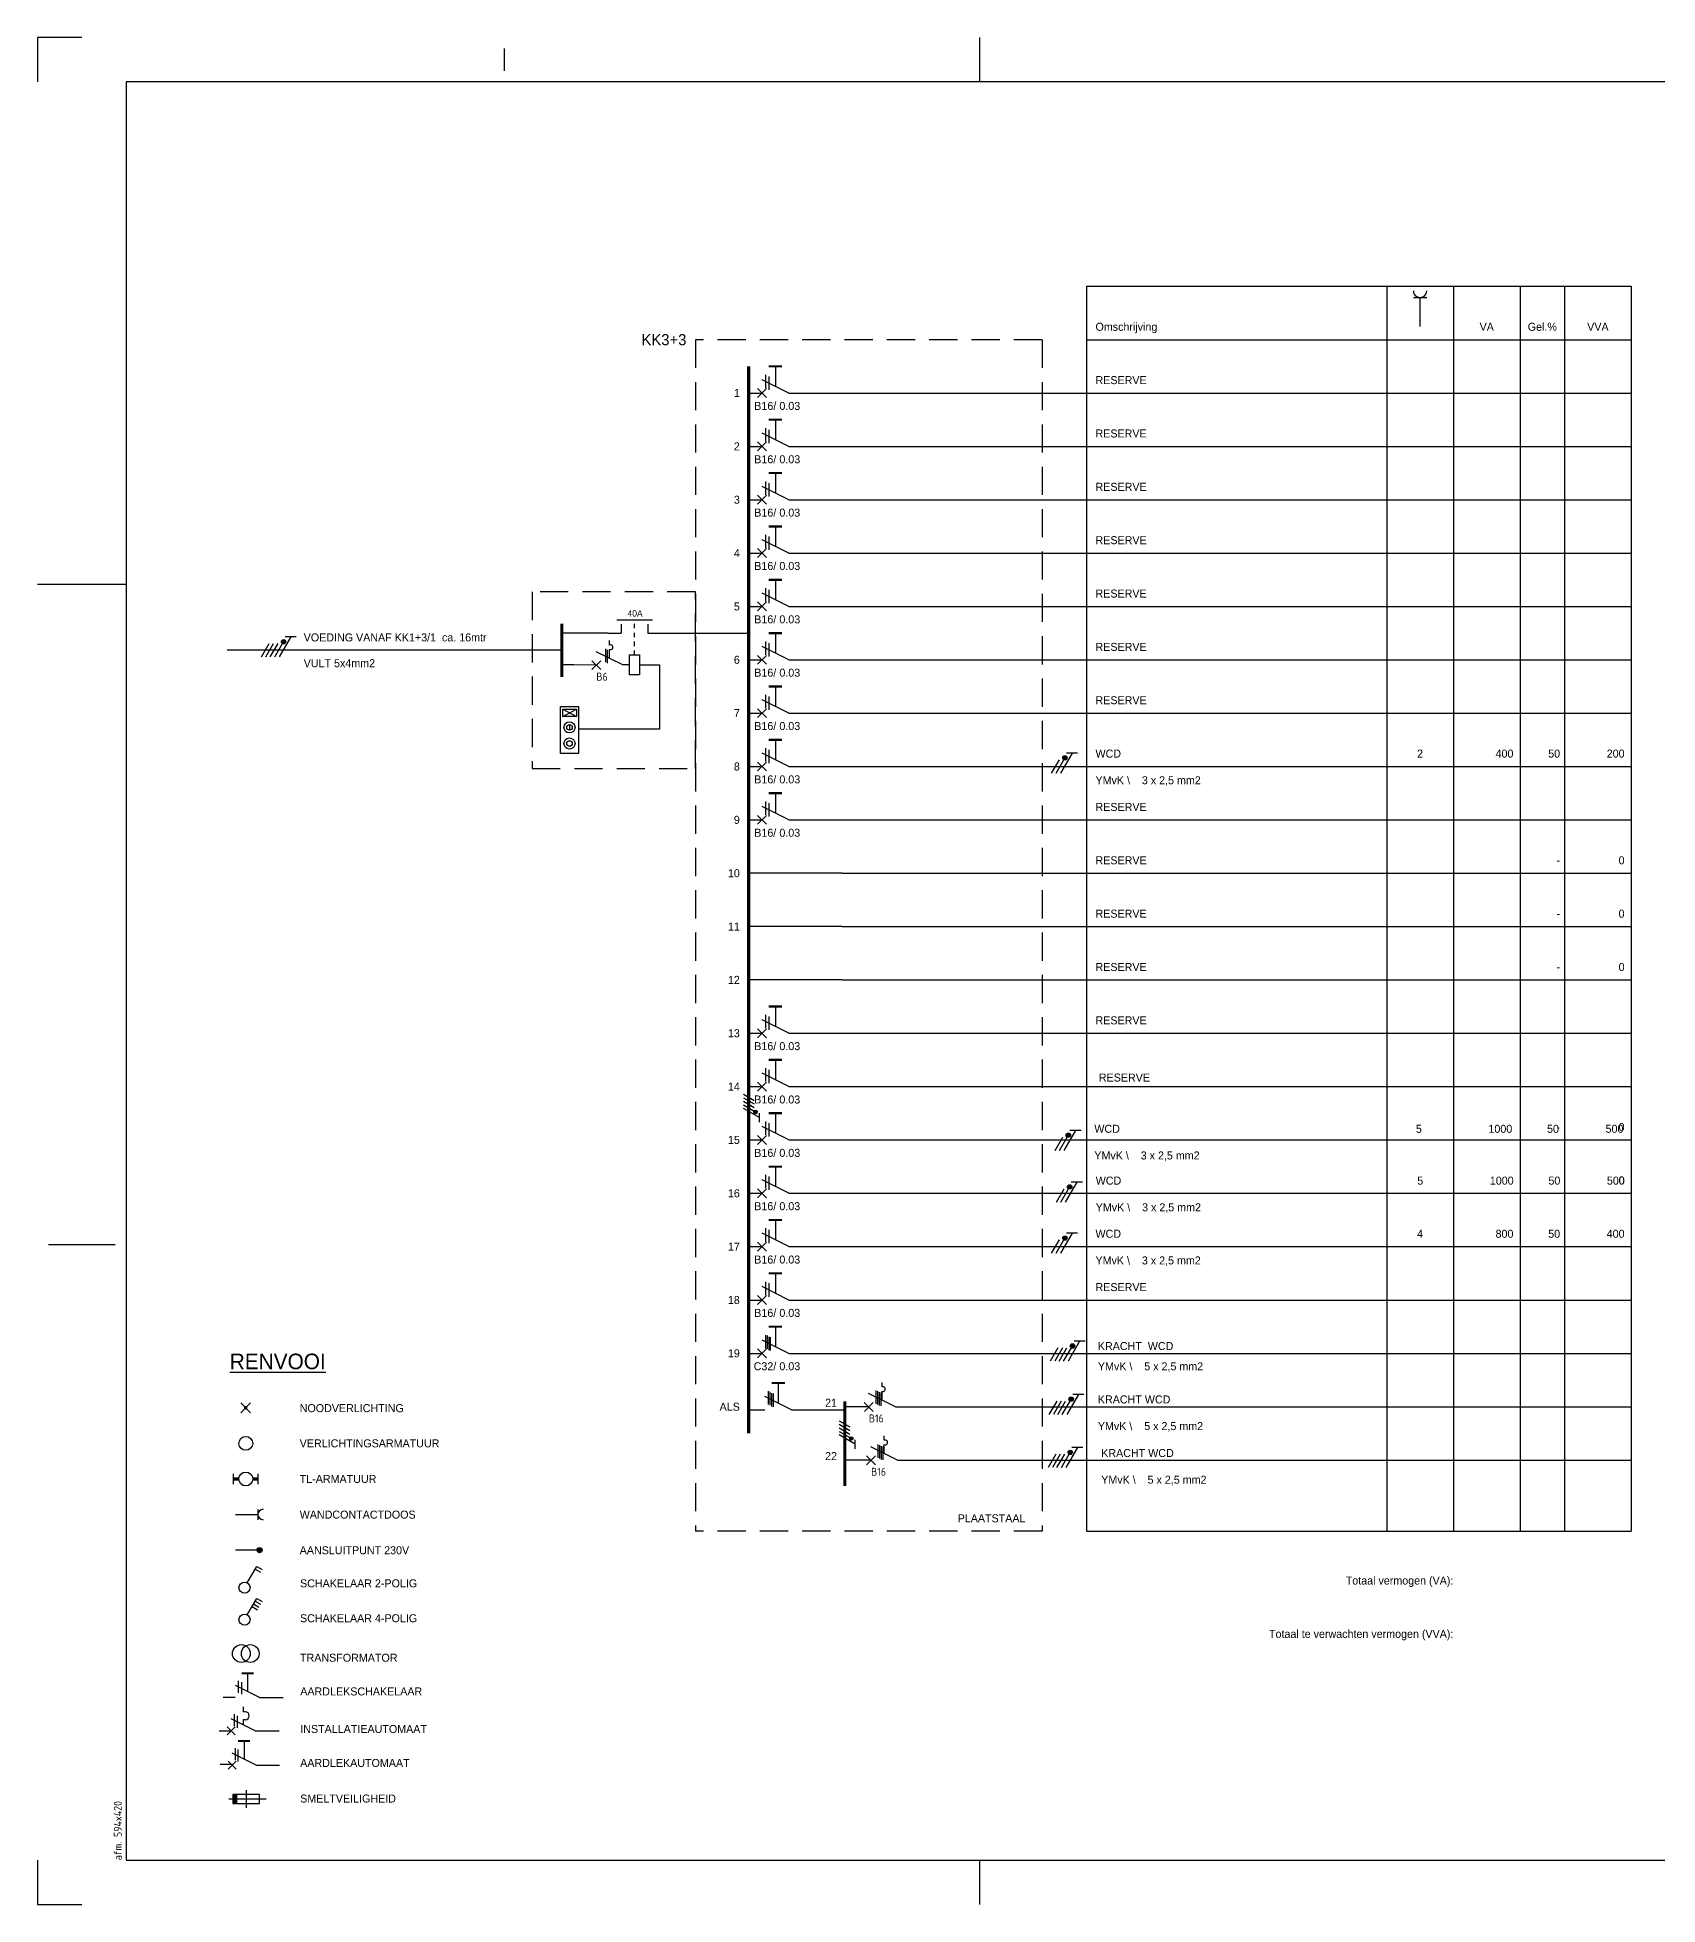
# Model space of a CAD drawing. Header units: millimetres. Extents: x 0 to 594, y 0 to 420.
# Drawn here: x 0 to 364.4, y 0 to 420 of the extents above; entities that cross this region are included whole.
import ezdxf
from ezdxf.enums import TextEntityAlignment as Align

# ---------------------------------------------------------------- set-up
doc = ezdxf.new("R2010")
doc.units = ezdxf.units.MM
doc.linetypes.add('HIDDEN', pattern=[9.525, 6.35, -3.175])
doc.linetypes.add('STABI11', pattern=[2, 1, -1])
doc.layers.get('0').update_dxf_attribs({"linetype": 'CONTINUOUS'})
for name, color, linetype in [('00att018', 1, 'CONTINUOUS'), ('00kad018', 1, 'CONTINUOUS'), ('00kad070', 5, 'CONTINUOUS'), ('BL$2----_KADER', 7, 'CONTINUOUS'), ('EL$1----', 3, 'CONTINUOUS'), ('EL$1----_KK2+3', 3, 'CONTINUOUS')]:
    doc.layers.add(name, color=color, linetype=linetype)
doc.styles.add('BURO-018', font='BUROFONT', dxfattribs={"height": 1.8})
doc.styles.add('BURO-035', font='BUROFONT.shx', dxfattribs={"height": 3.5})
doc.styles.add('ISO', font='isocp.shx')
doc.styles.add('STABICAD-018', font='ISOCP.SHX', dxfattribs={"height": 1.8})

# ---------------------------------------------------------------- blocks, each defined once
blk = doc.blocks.new('A$C6BEE4A7F')
at = {"color": 0, "linetype": 'Continuous'}
for p, q in [((10.16, 3.75), (10.16, 5.25)), ((7.91, 3.75), (12.41, 3.75)), ((7.91, 1.5), (7.91, 3.75)), ((7.91, 3), (7.91, 3)), ((12.41, 1.5), (7.91, 1.5)), ((10.16, 1.5), (10.16, 0)), ((12.41, 3.75), (12.41, 1.5))]:
    blk.add_line(p, q, dxfattribs=at)
at = {"color": 0, "linetype": 'STABI11'}
blk.add_line((7.91, 2.62), (0, 2.62), dxfattribs=at)
blk = doc.blocks.new('M18')
at = {"color": 0, "linetype": 'Continuous'}
for p, q in [((-3, 23), (-3, 31)), ((-2, 30), (0, 30)), ((0, 30), (0, 33)), ((-2, 24), (0, 24)), ((0, 21), (0, 24))]:
    blk.add_line(p, q, dxfattribs=at)
at = {"color": 1, "style": 'BURO-018'}
blk.add_attdef('E_VRIJ1', (-6, 24), '', height=1.8, rotation=90, dxfattribs=at)
at = {"color": 1, "linetype": 'Continuous', "style": 'BURO-018'}
blk.add_attdef('E_IMS', text='', height=1.8, rotation=90, dxfattribs=at).set_placement((3, 24), align=Align.TOP_LEFT)
blk = doc.blocks.new('HL3')
at = {"color": 0, "linetype": 'Continuous'}
for p, q in [((-3, 6.98), (-3, 4.48)), ((-3, 5.73), (1.5, 3.13)), ((1.5, 2.13), (-1.5, 3.87)), ((1.5, 1.13), (-1.5, 2.87)), ((1.5, 0.13), (-1.5, 1.87)), ((1.5, -0.87), (-1.5, 0.87))]:
    blk.add_line(p, q, dxfattribs=at)
at = {"color": 0, "linetype": 'Continuous', "const_width": 0.5}
blk.add_lwpolyline([(-1.68, 4.12, 1), (-2.18, 4.12, 1)], format="xyb", close=True, dxfattribs=at)
at = {"color": 0, "linetype": 'Continuous'}
blk.add_circle((-1.93, 4.12), 0.5, dxfattribs=at)
blk = doc.blocks.new('RENV_DION')
at = {"layer": 'EL$1----', "linetype": 'Continuous'}
for p, q in [((485.12, 256.64), (487.32, 254.44)), ((487.32, 256.64), (485.12, 254.44)), ((483.5, 238.37), (483.5, 240.7)), ((488.94, 240.7), (488.94, 238.37)), ((483.89, 231.54), (488.94, 231.54)), ((488.94, 232.7), (488.94, 230.37)), ((489.33, 223.54), (483.89, 223.54)), ((486.57, 208.98), (488.69, 212.65)), ((487.64, 210.83), (488.85, 210.13)), ((487.99, 211.43), (489.2, 210.73)), ((488.34, 212.04), (489.55, 211.34)), ((488.69, 212.65), (489.9, 211.95)), ((484.62, 191.43), (484.62, 194.13)), ((485.3, 193.8), (485.3, 191.1)), ((486.65, 195.82), (486.65, 191.77)), ((489.35, 190.42), (483.95, 193.12)), ((488.36, 182.91), (482.96, 185.61)), ((483.63, 186.63), (483.63, 183.93)), ((484.31, 186.29), (484.31, 183.59)), ((485.66, 188.31), (485.66, 187.19)), ((486.11, 187.19), (485.66, 187.19)), ((486.11, 185.39), (485.66, 185.39)), ((485.66, 185.39), (485.66, 184.26)), ((480.26, 182.91), (482.96, 182.91)), ((482.06, 183.81), (483.86, 182.01)), ((483.86, 183.81), (482.06, 182.01)), ((488.36, 182.91), (493.76, 182.91)), ((488.54, 175.18), (483.14, 177.88)), ((485.84, 180.58), (485.84, 176.53)), ((484.04, 176.08), (482.24, 174.28)), ((482.24, 176.08), (484.04, 174.28)), ((489.31, 168.57), (483.31, 168.57)), ((483.31, 168.57), (483.31, 166.57)), ((486.31, 169.57), (486.31, 165.57)), ((489.31, 166.57), (489.31, 168.57)), ((482.39, 167.57), (490.81, 167.57)), ((483.31, 166.57), (489.31, 166.57))]:
    blk.add_line(p, q, dxfattribs=at)
at = {"layer": 'EL$1----', "color": 3, "linetype": 'Continuous'}
for p, q in [((486.57, 216.18), (488.69, 219.85)), ((488.34, 219.25), (489.55, 218.55)), ((488.69, 219.85), (489.9, 219.15))]:
    blk.add_line(p, q, dxfattribs=at)
at = {"layer": 'EL$1----'}
for p, q in [((483.86, 190.42), (481.16, 190.42)), ((489.35, 190.42), (494.66, 190.42)), ((483.9, 176.31), (483.9, 179.01)), ((484.49, 175.97), (484.49, 178.67)), ((483.14, 175.29), (480.44, 175.29)), ((488.54, 175.18), (493.85, 175.18))]:
    blk.add_line(p, q, dxfattribs=at)
at = {"layer": 'EL$1----', "linetype": 'Continuous'}
for points, const_width in [([(486.41, 255.54, 1), (486.02, 255.54, 1)], 0.389), ([(489.33, 223.83, 1), (489.33, 223.24, 1)], 0.583)]:
    blk.add_lwpolyline(points, format="xyb", close=True, dxfattribs=dict(at, const_width=const_width))
for points, const_width in [([(484.66, 239.54), (483.5, 239.54)], 0.778), ([(487.77, 239.54), (488.94, 239.54)], 0.778), ([(485.3, 195.82), (488, 195.82)], 0.45), ([(484.49, 180.58), (487.19, 180.58)], 0.45)]:
    blk.add_lwpolyline(points, dxfattribs=dict(at, const_width=const_width))
for centre, radius in [((486.22, 247.54), 1.56), ((486.22, 239.54), 1.56), ((489.33, 223.54), 0.583), ((485.95, 207.9), 1.25), ((485.24, 200.27), 2), ((487.24, 200.27), 2)]:
    blk.add_circle(centre, radius, dxfattribs=at)
at = {"layer": 'EL$1----', "color": 3, "linetype": 'Continuous'}
blk.add_circle((485.95, 215.1), 1.25, dxfattribs=at)
at = {"layer": 'EL$1----', "linetype": 'Continuous'}
for centre, radius, start, end in [((490.11, 231.54), 1.17, 90, 270), ((486.11, 186.29), 0.9, 270, 90)]:
    blk.add_arc(centre, radius, start, end, dxfattribs=at)
blk.add_solid([(483.31, 168.57), (484.31, 168.57), (483.31, 166.57), (484.31, 166.57)], dxfattribs=at)
at = {"layer": 'EL$1----', "color": 3, "style": 'BURO-035'}
blk.add_text('%%URENVOOI', height=3.5, dxfattribs=at).set_placement((482.63, 264.23))
at = {"layer": 'EL$1----', "color": 1, "style": 'BURO-018'}
for s, p in [('NOODVERLICHTING', (498.36, 255.47)), ('VERLICHTINGSARMATUUR', (498.36, 247.55)), ('TL-ARMATUUR', (498.36, 239.54)), ('WANDCONTACTDOOS', (498.36, 231.52)), ('AANSLUITPUNT 230V', (498.36, 223.5)), ('SCHAKELAAR 2-POLIG', (498.43, 216.06)), ('SCHAKELAAR 4-POLIG', (498.43, 208.21)), ('TRANSFORMATOR', (498.43, 199.33)), ('AARDLEKSCHAKELAAR', (498.49, 191.75)), ('INSTALLATIEAUTOMAAT', (498.49, 183.3)), ('AARDLEKAUTOMAAT', (498.47, 175.66)), ('SMELTVEILIGHEID', (498.47, 167.66))]:
    blk.add_text(s, height=1.8, dxfattribs=at).set_placement(p, align=Align.MIDDLE_LEFT)
blk = doc.blocks.new('a2-windesheim-hor')
at = {"layer": '00kad018', "color": 1}
for p, q in [((0, 420), (0, 410)), ((10, 420), (0, 420)), ((212, 410), (212, 420)), ((105, 417.5), (105, 412.5)), ((0, 297), (20, 297)), ((2.5, 148.5), (17.5, 148.5)), ((0, 10), (0, 0)), ((212, 0), (212, 10)), ((0, 0), (10, 0))]:
    blk.add_line(p, q, dxfattribs=at)
at = {"layer": '00kad070', "color": 5}
for p, q in [((584, 410), (20, 410)), ((20, 410), (20, 10)), ((20, 10), (584, 10))]:
    blk.add_line(p, q, dxfattribs=at)
at = {"layer": '00att018', "color": 1, "style": 'ISO'}
blk.add_text('afm. 594x420', height=1.8, rotation=90, dxfattribs=at).set_placement((19, 10))
blk = doc.blocks.new('L1')
at = {"color": 0, "linetype": 'Continuous'}
for p, q in [((-3, 73.98), (-3, 71.48)), ((-3, 72.73), (1.5, 70.13)), ((1.5, 69.13), (-1.5, 70.87)), ((1.5, 68.13), (-1.5, 69.87))]:
    blk.add_line(p, q, dxfattribs=at)
at = {"color": 0, "linetype": 'Continuous', "const_width": 0.5}
blk.add_lwpolyline([(-1.68, 71.12, 1), (-2.18, 71.12, 1)], format="xyb", close=True, dxfattribs=at)
at = {"color": 0, "linetype": 'Continuous'}
blk.add_circle((-1.93, 71.12), 0.5, dxfattribs=at)
blk = doc.blocks.new('111104')
at = {"color": 0, "linetype": 'Continuous'}
for p, q in [((-3, 6.98), (-3, 4.48)), ((-3, 5.73), (1.5, 3.13)), ((1.5, 2.13), (-1.5, 3.87)), ((1.5, 1.13), (-1.5, 2.87)), ((1.5, 0.13), (-1.5, 1.87)), ((1.5, -0.87), (-1.5, 0.87))]:
    blk.add_line(p, q, dxfattribs=at)
at = {"color": 0, "linetype": 'Continuous', "const_width": 0.5}
blk.add_lwpolyline([(-1.68, 4.12, 1), (-2.18, 4.12, 1)], format="xyb", close=True, dxfattribs=at)
at = {"color": 0, "linetype": 'Continuous'}
blk.add_circle((-1.93, 4.12), 0.5, dxfattribs=at)
blk = doc.blocks.new('B8')
at = {"color": 0, "linetype": 'Continuous'}
for p, q in [((0, 9), (0, 21)), ((0, 9), (-3, 3)), ((-6, 6), (-1.5, 6)), ((-3.75, 4.5), (-0.75, 4.5)), ((-4.12, 3.75), (-1.12, 3.75)), ((-1, 2), (1, 4)), ((-1, 4), (1, 2)), ((0, 0), (0, 3))]:
    blk.add_line(p, q, dxfattribs=at)
at = {"color": 0, "linetype": 'Continuous', "const_width": 0.5}
blk.add_lwpolyline([(-6, 4.5), (-6, 7.5)], dxfattribs=at)
at = {"color": 1, "style": 'BURO-018'}
blk.add_attdef('E_VRIJ1', (-3, 12), '', height=1.8, rotation=90, dxfattribs=at)
at = {"color": 1, "linetype": 'Continuous', "style": 'BURO-018'}
blk.add_attdef('E_IAAN', text='', height=1.8, rotation=90, dxfattribs=at).set_placement((2, 6.9), align=Align.TOP_LEFT)
blk.add_attdef('E_IAA', text='', height=1.8, rotation=90, dxfattribs=at).set_placement((2, 6.2), align=Align.TOP_RIGHT)
blk = doc.blocks.new('m1')
at = {"color": 0, "linetype": 'Continuous'}
blk.add_line((0, 21), (0, 33), dxfattribs=at)
blk = doc.blocks.new('b1s')
at = {"color": 0, "linetype": 'Continuous'}
blk.add_line((0, 33), (0, 54), dxfattribs=at)
blk = doc.blocks.new('m1s')
at = {"color": 0, "linetype": 'Continuous'}
blk.add_line((0, 54), (0, 66), dxfattribs=at)
blk = doc.blocks.new('KOLNR6')
at = {"color": 0, "linetype": 'Continuous'}
for p, q in [((-3.5, -1.5), (-3.5, 1.5)), ((3, 0), (-3.5, 0))]:
    blk.add_line(p, q, dxfattribs=at)
blk.add_arc((-5, 0), 1.5, 270, 90, dxfattribs=at)
blk = doc.blocks.new('CE_071305')
at = {"color": 0, "linetype": 'Continuous'}
for p, q in [((0, -6), (-3, 0)), ((-1, -1), (1, 1)), ((-1, 1), (1, -1))]:
    blk.add_line(p, q, dxfattribs=at)
at = {"color": 0, "linetype": 'Continuous', "style": 'STABICAD-018'}
blk.add_attdef('TERMINALCLAMP1', text='', height=1.8, dxfattribs=at).set_placement((-1, 1), align=Align.RIGHT)
at = {"color": 0, "linetype": 'Continuous', "style": 'STABICAD-018', "flags": 1}
for tag in ['ARTICLECODE', 'CODING']:
    blk.add_attdef(tag, text='', height=1.8, dxfattribs=at).set_placement((0, 0), align=Align.MIDDLE)
at = {"color": 0, "linetype": 'Continuous', "style": 'STABICAD-018'}
blk.add_attdef('TERMINALCLAMP2', text='', height=1.8, dxfattribs=at).set_placement((-1, -7), align=Align.TOP_RIGHT)

msp = doc.modelspace()

# ---------------------------------------------------------------- linework, layer by layer
at = {"layer": 'EL$1----', "ltscale": 0.2}
for p, q in [((128.34, 286), (117.98, 286)), ((140.34, 286), (160, 286)), ((117.98, 282.13), (42.69, 282.13)), ((120.69, 278.84), (117.98, 278.84)), ((139.97, 278.84), (139.97, 264.39)), ((139.97, 264.39), (121.69, 264.39))]:
    msp.add_line(p, q, dxfattribs=at)
at = {"layer": 'EL$1----', "linetype": 'Continuous'}
for p, q in [((127.76, 282.5), (127.76, 279.5)), ((128.13, 282.26), (128.13, 279.26)), ((163.75, 128.12), (163.75, 125.12)), ((164.13, 128), (164.13, 125)), ((164.5, 127.75), (164.5, 124.75)), ((164.86, 127.67), (164.86, 124.67)), ((169.64, 111.33), (163.64, 114.33)), ((164.39, 115.46), (164.39, 112.46)), ((164.77, 115.33), (164.77, 112.33)), ((165.14, 115.08), (165.14, 112.08)), ((165.49, 115), (165.49, 112)), ((166.64, 117.33), (166.64, 112.83)), ((188.59, 115.61), (188.59, 112.61)), ((188.97, 115.49), (188.97, 112.49)), ((189.34, 115.24), (189.34, 112.24)), ((189.69, 115.16), (189.69, 112.16)), ((160, 111.33), (163.64, 111.33)), ((169.64, 111.33), (181.64, 111.33)), ((189.05, 103.5), (189.05, 100.5)), ((189.44, 103.37), (189.44, 100.37)), ((189.8, 103.12), (189.8, 100.12)), ((190.16, 103.04), (190.16, 100.04))]:
    msp.add_line(p, q, dxfattribs=at)
at = {"layer": 'EL$1----'}
for p, q in [((128.7, 283.32), (128.7, 284.32)), ((128.7, 280.32), (128.7, 282.32)), ((125.72, 278.79), (120.69, 278.84)), ((136.97, 278.84), (139.97, 278.84)), ((118.16, 268.9), (121.27, 267.25)), ((118.16, 267.25), (121.27, 268.9)), ((119.69, 265.41), (119.69, 264.16)), ((181, 232), (160, 232)), ((181, 220), (160, 220)), ((181, 208), (160, 208)), ((226, 196), (358.37, 196)), ((229.56, 125.22), (227.83, 122.22)), ((230.56, 125.22), (228.83, 122.22)), ((189.99, 116.47), (189.99, 117.47)), ((189.99, 113.47), (189.99, 115.47)), ((187, 111.94), (182, 111.94)), ((229.28, 113.28), (227.54, 110.28)), ((230.28, 113.28), (228.54, 110.28)), ((190.49, 104.47), (190.49, 105.47)), ((190.49, 101.47), (190.49, 103.47)), ((229.06, 101.29), (227.33, 98.29)), ((230.06, 101.29), (228.33, 98.29)), ((187.5, 99.94), (181.5, 99.94))]:
    msp.add_line(p, q, dxfattribs=at)
at = {"layer": 'EL$1----', "color": 1, "linetype": 'HIDDEN'}
msp.add_lwpolyline([(148, 295.27), (111.27, 295.27), (111.27, 255.52), (148, 255.52)], close=True, dxfattribs=at)
at = {"layer": 'EL$1----', "ltscale": 0.2, "const_width": 0.7}
msp.add_lwpolyline([(117.98, 276.13), (117.98, 288.13)], dxfattribs=at)
at = {"layer": 'EL$1----', "ltscale": 0.2}
msp.add_lwpolyline([(121.69, 269.5), (121.69, 258.89), (117.69, 258.89), (117.69, 269.5)], close=True, dxfattribs=at)
at = {"layer": 'EL$1----'}
msp.add_lwpolyline([(118.16, 268.9), (121.27, 268.9), (121.27, 267.25), (118.16, 267.25)], close=True, dxfattribs=at)
at = {"layer": 'EL$1----', "linetype": 'Continuous', "const_width": 0.5}
msp.add_lwpolyline([(165.14, 117.33), (168.14, 117.33)], dxfattribs=at)
at = {"layer": 'EL$1----', "ltscale": 0.2}
for centre, radius in [((119.69, 264.79), 1.25), ((119.69, 264.79), 0.625), ((119.69, 261.17), 1.25), ((119.69, 261.17), 0.625)]:
    msp.add_circle(centre, radius, dxfattribs=at)
at = {"layer": 'EL$1----'}
for centre in [(128.9, 282.82), (128.9, 282.82), (190.18, 115.97), (190.18, 115.97), (190.68, 103.97), (190.68, 103.97)]:
    msp.add_arc(centre, 0.536, 248.7875, 111.2125, dxfattribs=at)
at = {"layer": 'EL$1----_KK2+3', "color": 1}
for p, q in [((236, 364), (236, 84)), ((236, 364), (358.5, 364)), ((303.5, 364), (303.5, 84)), ((318.5, 364), (318.5, 84)), ((333.5, 364), (333.5, 84)), ((343.5, 364), (343.5, 84)), ((358.5, 364), (358.5, 84)), ((236, 352), (358.5, 352)), ((236, 84), (358.5, 84))]:
    msp.add_line(p, q, dxfattribs=at)
at = {"layer": 'EL$1----_KK2+3', "color": 1, "linetype": 'HIDDEN'}
for p, q in [((148, 352), (148, 84)), ((226, 352), (148, 352)), ((226, 352), (226, 84)), ((226, 84), (148, 84))]:
    msp.add_line(p, q, dxfattribs=at)
at = {"layer": 'EL$1----_KK2+3'}
for p, q in [((226, 340), (358.5, 340)), ((226, 328), (358.5, 328)), ((226, 316), (358.5, 316)), ((226, 304), (358.5, 304)), ((226, 292), (358.5, 292)), ((226, 280), (358.5, 280)), ((226, 268), (358.5, 268)), ((226, 256), (358.5, 256)), ((226, 244), (358.5, 244)), ((226, 232), (358.5, 232)), ((226, 220), (358.5, 220)), ((226, 208), (358.5, 208)), ((226, 184), (358.5, 184)), ((226, 172), (358.5, 172)), ((226, 160), (358.5, 160)), ((226, 148), (358.5, 148)), ((226, 136), (358.5, 136)), ((226, 124), (358.5, 124)), ((226, 112), (358.5, 112)), ((226, 100), (358.5, 100))]:
    msp.add_line(p, q, dxfattribs=at)
for points in [[(160, 334, 0.7, 0.7, 0), (160, 346, 0.7, 0.7, 0)], [(160, 322, 0.7, 0.7, 0), (160, 334, 0.7, 0.7, 0)], [(160, 310, 0.7, 0.7, 0), (160, 322, 0.7, 0.7, 0)], [(160, 298, 0.7, 0.7, 0), (160, 310, 0.7, 0.7, 0)], [(160, 286, 0.7, 0.7, 0), (160, 298, 0.7, 0.7, 0)], [(160, 274, 0.7, 0.7, 0), (160, 286, 0.7, 0.7, 0)], [(160, 262, 0.7, 0.7, 0), (160, 274, 0.7, 0.7, 0)], [(160, 250, 0.7, 0.7, 0), (160, 262, 0.7, 0.7, 0)], [(160, 238, 0.7, 0.7, 0), (160, 250, 0.7, 0.7, 0)], [(160, 226, 0.7, 0.7, 0), (160, 238, 0.7, 0.7, 0)], [(160, 214, 0.7, 0.7, 0), (160, 226, 0.7, 0.7, 0)], [(160, 202, 0.7, 0.7, 0), (160, 214, 0.7, 0.7, 0)], [(160, 190, 0.7, 0.7, 0), (160, 202, 0.7, 0.7, 0)], [(160, 178, 0.7, 0.7, 0), (160, 190, 0.7, 0.7, 0)], [(160, 166, 0.7, 0.7, 0), (160, 178, 0.7, 0.7, 0)], [(160, 154, 0.7, 0.7, 0), (160, 166, 0.7, 0.7, 0)], [(160, 142, 0.7, 0.7, 0), (160, 154, 0.7, 0.7, 0)], [(160, 130, 0.7, 0.7, 0), (160, 142, 0.7, 0.7, 0)], [(160, 118, 0.7, 0.7, 0), (160, 130, 0.7, 0.7, 0)], [(160, 106, 0.7, 0.7, 0), (160, 118, 0.7, 0.7, 0)], [(181.64, 94.18, 0.7, 0.7, 0), (181.64, 113.18, 0.7, 0.7, 0)]]:
    msp.add_lwpolyline(points, format="xyseb", dxfattribs=at)

# ---------------------------------------------------------------- block references
at = {"layer": 'BL$2----_KADER'}
for name, p in [('a2-windesheim-hor', (0, 0)), ('RENV_DION', (-439.35, -143.79))]:
    msp.add_blockref(name, p, dxfattribs=at)
at = {"layer": 'EL$1----', "rotation": 270}
for name, p in [('M18', (107.34, 286)), ('L1', (160, 256)), ('L1', (160.77, 171.16)), ('L1', (161.08, 159.5)), ('L1', (160, 148)), ('L1', (161.7, 123.72)), ('L1', (161.41, 111.78)), ('L1', (161.2, 99.79))]:
    msp.add_blockref(name, p, dxfattribs=at)
at = {"layer": 'EL$1----', "ltscale": 0.2, "rotation": 270}
for name, p in [('A$C6BEE4A7F', (131.72, 289)), ('HL3', (51.27, 282.13))]:
    msp.add_blockref(name, p, dxfattribs=at)
at = {"layer": 'EL$1----', "linetype": 'Continuous'}
ref = msp.add_blockref('CE_071305', (125.72, 278.79), dxfattribs=dict(at, xscale=-1, rotation=90.5295538518146))
ref.add_attrib('TERMINALCLAMP1', 'B6', dxfattribs={"layer": '0', "color": 1, "linetype": 'Continuous', "height": 1.8, "style": 'STABICAD-018'}).set_placement((125.74, 277.1), align=Align.TOP_LEFT)
at = {"layer": 'EL$1----', "xscale": 0.8, "yscale": 0.8, "zscale": 0.8, "rotation": 180}
for p in [(160, 181.6), (181.53, 108.14)]:
    msp.add_blockref('111104', p, dxfattribs=at)
at = {"layer": 'EL$1----', "linetype": 'Continuous'}
ref = msp.add_blockref('CE_071305', (187, 111.94), dxfattribs=dict(at, xscale=-1, rotation=90.5295538518146))
ref.add_attrib('TERMINALCLAMP1', 'B16', dxfattribs={"layer": '0', "color": 1, "linetype": 'Continuous', "height": 1.8, "style": 'STABICAD-018'}).set_placement((187.03, 110.26), align=Align.TOP_LEFT)
ref = msp.add_blockref('CE_071305', (187.5, 99.94), dxfattribs=dict(at, xscale=-1, rotation=90.5295538518146))
ref.add_attrib('TERMINALCLAMP1', 'B16', dxfattribs={"layer": '0', "color": 1, "linetype": 'Continuous', "height": 1.8, "style": 'STABICAD-018'}).set_placement((187.53, 98.26), align=Align.TOP_LEFT)
at = {"layer": 'EL$1----_KK2+3', "rotation": 270}
for name, p in [('KOLNR6', (311, 358)), ('m1', (160, 340)), ('b1s', (160, 340)), ('m1s', (160, 340)), ('m1', (160, 328)), ('b1s', (160, 328)), ('m1s', (160, 328)), ('m1', (160, 316)), ('b1s', (160, 316)), ('m1s', (160, 316)), ('m1', (160, 304)), ('b1s', (160, 304)), ('m1s', (160, 304)), ('m1', (160, 292)), ('b1s', (160, 292)), ('m1s', (160, 292)), ('m1', (160, 280)), ('b1s', (160, 280)), ('m1s', (160, 280)), ('m1', (160, 268)), ('b1s', (160, 268)), ('m1s', (160, 268)), ('m1', (160, 256)), ('b1s', (160, 256)), ('m1s', (160, 256)), ('m1', (160, 244)), ('b1s', (160, 244)), ('m1s', (160, 244)), ('m1', (160, 232)), ('b1s', (160, 232)), ('m1s', (160, 232)), ('m1', (160, 220)), ('b1s', (160, 220)), ('m1s', (160, 220)), ('m1', (160, 208)), ('b1s', (160, 208)), ('m1s', (160, 208)), ('m1', (160, 196)), ('b1s', (160, 196)), ('m1s', (160, 196)), ('m1', (160, 184)), ('b1s', (160, 184)), ('m1s', (160, 184)), ('m1', (160, 172)), ('b1s', (160, 172)), ('m1s', (160, 172)), ('m1', (160, 160)), ('b1s', (160, 160)), ('m1s', (160, 160)), ('m1', (160, 148)), ('b1s', (160, 148)), ('m1s', (160, 148)), ('m1', (160, 136)), ('b1s', (160, 136)), ('m1s', (160, 136)), ('m1', (160, 124)), ('b1s', (160, 124)), ('m1s', (160, 124)), ('b1s', (160, 112)), ('m1s', (160, 112)), ('b1s', (160.5, 100)), ('b1s', (160.5, 100)), ('m1s', (160.5, 100))]:
    msp.add_blockref(name, p, dxfattribs=at)
for p, values in [((160, 340), {'E_IAA': 'B16/', 'E_IAAN': '0.03'}), ((160, 328), {'E_IAA': 'B16/', 'E_IAAN': '0.03'}), ((160, 316), {'E_IAA': 'B16/', 'E_IAAN': '0.03'}), ((160, 304), {'E_IAA': 'B16/', 'E_IAAN': '0.03'}), ((160, 292), {'E_IAA': 'B16/', 'E_IAAN': '0.03'}), ((160, 280), {'E_IAA': 'B16/', 'E_IAAN': '0.03'}), ((160, 268), {'E_IAA': 'B16/', 'E_IAAN': '0.03'}), ((160, 256), {'E_IAA': 'B16/', 'E_IAAN': '0.03'}), ((160, 244), {'E_IAA': 'B16/', 'E_IAAN': '0.03'}), ((160, 196), {'E_IAA': 'B16/', 'E_IAAN': '0.03'}), ((160, 184), {'E_IAA': 'B16/', 'E_IAAN': '0.03'}), ((160, 172), {'E_IAA': 'B16/', 'E_IAAN': '0.03'}), ((160, 160), {'E_IAA': 'B16/', 'E_IAAN': '0.03'}), ((160, 148), {'E_IAA': 'B16/', 'E_IAAN': '0.03'}), ((160, 136), {'E_IAA': 'B16/', 'E_IAAN': '0.03'}), ((160, 124), {'E_IAA': 'C32/', 'E_IAAN': '0.03'})]:
    msp.add_blockref('B8', p, dxfattribs=at).add_auto_attribs(values)

# ---------------------------------------------------------------- texts
at = {"layer": 'EL$1----', "color": 1, "ltscale": 0.2, "style": 'BURO-018'}
msp.add_text('40A', height=1.44, dxfattribs=at).set_placement((132.73, 289.71))
at = {"layer": 'EL$1----', "color": 1, "linetype": 'Continuous', "ltscale": 0.2, "style": 'BURO-018'}
msp.add_text('VOEDING VANAF KK1+3/1  ca. 16mtr', height=1.8, dxfattribs=at).set_placement((59.91, 284.13))
msp.add_text('VULT 5x4mm2', height=1.8, dxfattribs=at).set_placement((59.91, 280.13), align=Align.TOP_LEFT)
at = {"layer": 'EL$1----', "color": 1, "style": 'BURO-018'}
msp.add_text('PLAATSTAAL', height=1.8, dxfattribs=at).set_placement((207, 86))
at = {"layer": 'EL$1----_KK2+3', "color": 2, "style": 'BURO-018'}
msp.add_text('KK3+3', height=2.5, dxfattribs=at).set_placement((146, 352), align=Align.MIDDLE_RIGHT)
at = {"layer": 'EL$1----_KK2+3', "color": 1, "style": 'BURO-018'}
for s, p in [('Omschrijving', (238, 354)), ('RESERVE', (238, 342)), ('RESERVE', (238, 330)), ('RESERVE', (238, 318)), ('RESERVE', (238, 306)), ('RESERVE', (238, 294)), ('RESERVE', (238, 282)), ('RESERVE', (238, 270)), ('WCD', (238, 258)), ('YMvK \\    3 x 2,5 mm2', (238, 252)), ('RESERVE', (238, 246)), ('RESERVE', (238, 234)), ('RESERVE', (238, 222)), ('RESERVE', (238, 210)), ('RESERVE', (238, 198)), ('RESERVE', (238.75, 185.14)), ('WCD', (237.74, 173.61)), ('YMvK \\    3 x 2,5 mm2', (237.74, 167.61)), ('WCD', (238.05, 161.95)), ('YMvK \\    3 x 2,5 mm2', (238.05, 155.95)), ('WCD', (238, 150)), ('YMvK \\    3 x 2,5 mm2', (238, 144)), ('RESERVE', (238, 138)), ('KRACHT  WCD', (238.53, 124.74)), ('YMvK \\    5 x 2,5 mm2', (238.54, 120.18)), ('KRACHT WCD', (238.53, 112.74)), ('YMvK \\    5 x 2,5 mm2', (238.53, 106.74)), ('KRACHT WCD', (239.29, 100.68)), ('YMvK \\    5 x 2,5 mm2', (239.29, 94.68))]:
    msp.add_text(s, height=1.8, dxfattribs=at).set_placement(p)
for s, p in [('VA', (326, 354)), ('Gel.%', (338.5, 354)), ('VVA', (351, 354)), ('2', (311, 258)), ('5', (310.74, 173.61)), ('5', (311.05, 161.95)), ('4', (311, 150))]:
    msp.add_text(s, height=1.8, dxfattribs=at).set_placement(p, align=Align.CENTER)
for s, p in [('1', (158, 340)), ('2', (158, 328)), ('3', (158, 316)), ('4', (158, 304)), ('5', (158, 292)), ('6', (158, 280)), ('7', (158, 268)), ('8', (158, 256)), ('9', (158, 244)), ('10', (158, 232)), ('11', (158, 220)), ('12', (158, 208)), ('13', (158, 196)), ('14', (158, 184)), ('15', (158, 172)), ('16', (158, 160)), ('17', (158, 148)), ('18', (158, 136)), ('19', (158, 124)), ('21', (179.86, 112.89)), ('ALS', (158, 112)), ('22', (179.86, 100.89))]:
    msp.add_text(s, height=1.8, dxfattribs=at).set_placement(p, align=Align.MIDDLE_RIGHT)
for s, p in [('400', (332, 258)), ('50', (342.5, 258)), ('200', (357, 258)), ('0', (357, 234)), ('-', (342.5, 234)), ('-', (342.5, 222)), ('0', (357, 222)), ('-', (342.5, 210)), ('0', (357, 210)), ('1000', (331.74, 173.61)), ('50', (342.24, 173.61)), ('-', (342.5, 174)), ('500', (356.74, 173.61)), ('0', (357, 174)), ('0', (357, 162)), ('1000', (332.05, 161.95)), ('50', (342.55, 161.95)), ('500', (357.05, 161.95)), ('800', (332, 150)), ('50', (342.5, 150)), ('400', (357, 150)), ('Totaal vermogen (VA):', (318.5, 72)), ('Totaal te verwachten vermogen (VVA):', (318.5, 60))]:
    msp.add_text(s, height=1.8, dxfattribs=at).set_placement(p, align=Align.RIGHT)

doc.saveas('drawing.dxf')
